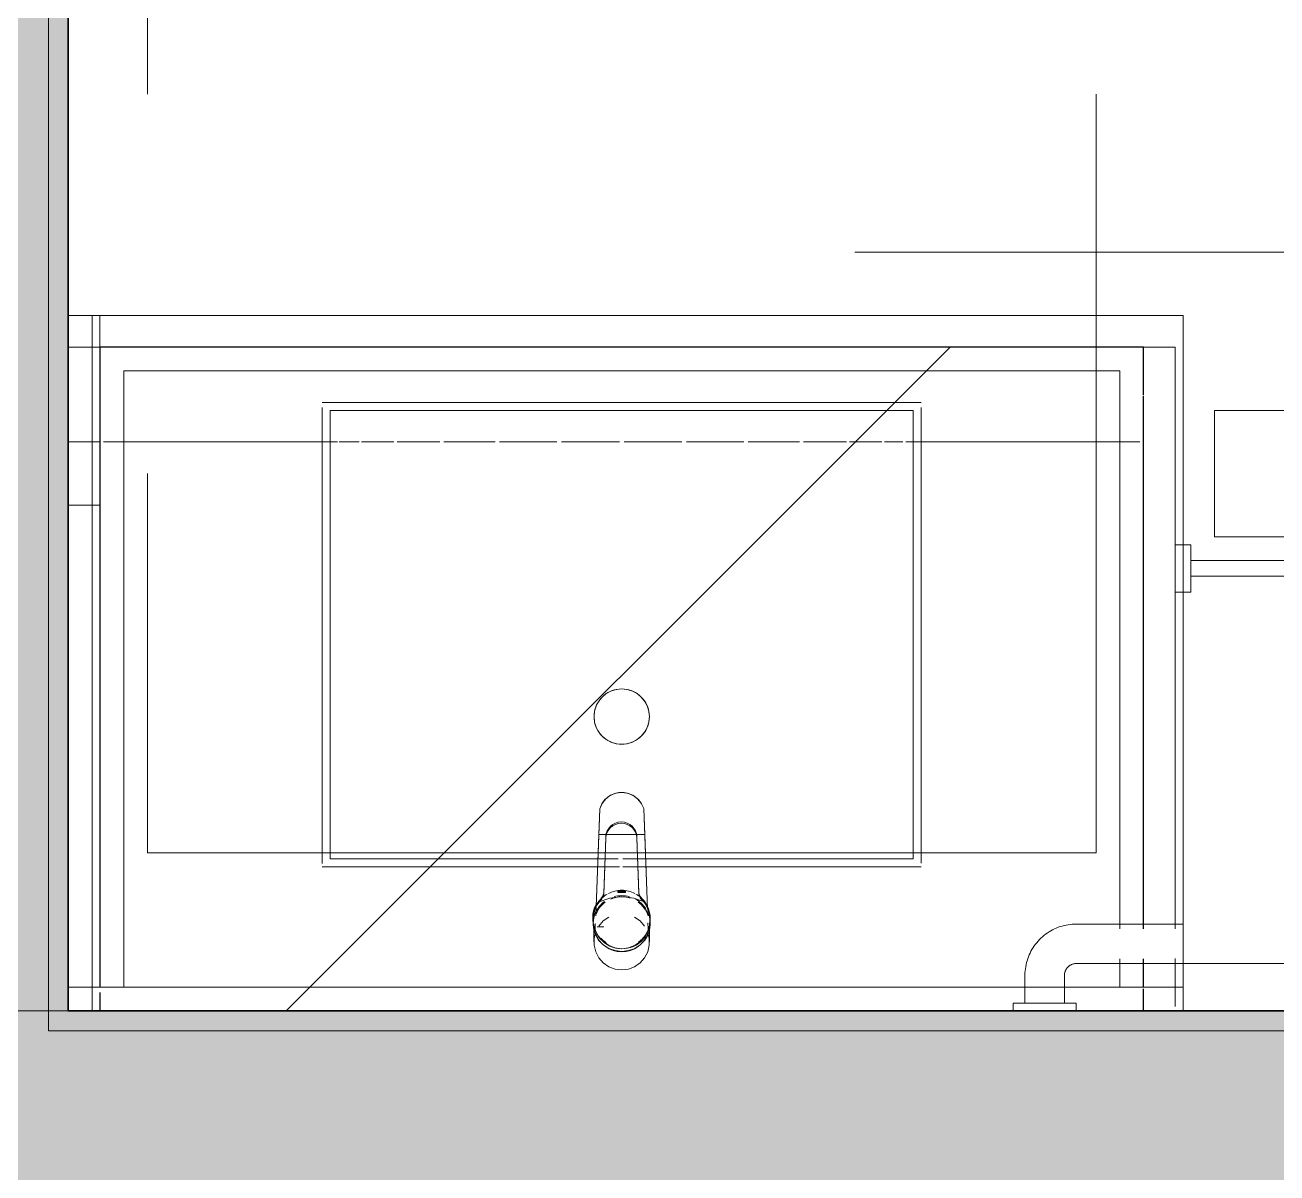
# Model space of a CAD drawing. Header units: inches. Extents: x 6 to 8416, y -388 to 6104.
# Drawn here: x 5293.05 to 5332.64, y 1743.31 to 1779.63 of the extents above; entities that cross this region are included whole.
import ezdxf

# ---------------------------------------------------------------- set-up
doc = ezdxf.new("R2010")
doc.units = ezdxf.units.IN
doc.header["$MEASUREMENT"] = 0
for name, pattern in [('Dash 1_16_', [48, 24, -24]), ('Hidden 1_16_', [36, 24, -12]), ('Hidden 3_16_', [13.5, 9, -4.5])]:
    doc.linetypes.add(name, pattern=pattern)
for name, color, linetype, lineweight in [('A-GENM', 13, 'Continuous', 18), ('A-ROOM', 32, 'Continuous', 13), ('A-WALL', 113, 'Continuous', 25), ('A-WALL-PATT', 111, 'Continuous', 35), ('I-WALL', 2, 'Continuous', 25), ('P-SANR-FIXT', 6, 'Continuous', 18), ('Q-CASE', 31, 'Continuous', 18), ('Q-SPCQ', 91, 'Continuous', 18)]:
    doc.layers.add(name, color=color, linetype=linetype, lineweight=lineweight)
pattern_1 = [(45, (-1182.387, -1748.436), (-16.97056, 16.97056), [])]

# ---------------------------------------------------------------- blocks, each defined once
blk = doc.blocks.new('PL BA Toilet-Unit-Two Piece-ICC ADA-AM - ICC Type B_ Side Approach_ Swing Up Bar-V277-LEVEL 3 - PLAN Copy 1 Copy 1')
at = {"layer": 'A-GENM', "linetype": 'Hidden 1_16_', "lineweight": 9}
for p in [(33, -24), (48, -56)]:
    blk.add_line(p, (48, -24), dxfattribs=at)
blk = doc.blocks.new('GM BA Vanity-Single - Lav Cab _ Apron-ICC ADA-AM - 33_ Sink Cab_End Panel - Forward-V279-LEVEL 3 - PLAN Copy 1 Copy 1')
at = {"layer": 'A-GENM'}
for p, q in [((0.75, 22), (0, 22)), ((0, 22), (0, 16)), ((0, 16), (0, 22)), ((0, 22), (0.75, 22)), ((0.75, 22), (0, 22)), ((0, 22), (0, 16)), ((0, 16), (0, 22)), ((0, 22), (0.75, 22)), ((0.75, 16), (0.75, 22)), ((0.75, 22), (0.75, 16)), ((1, 22), (0.75, 22)), ((0.75, 22), (1, 22)), ((35.25, 22), (1, 22)), ((1, 22), (35.25, 22)), ((35.25, 0.75), (35.25, 22)), ((35.25, 22), (35.25, 2.601)), ((8.281, 4.813), (8.281, 19)), ((8.281, 19), (26.719, 19)), ((26.719, 19), (8.281, 19)), ((8.281, 19), (8.281, 4.813)), ((26.719, 19), (26.719, 4.813)), ((26.719, 4.813), (26.719, 19)), ((0, 16), (0, 0)), ((0, 0.75), (0, 16)), ((0, 16), (0, 0.75)), ((0, 0.75), (0, 16)), ((0.75, 0), (0.75, 16)), ((0.75, 16), (0.75, 0.75)), ((16.746, 4.813), (8.281, 4.813)), ((8.281, 4.813), (16.746, 4.813)), ((16.975, 4.813), (16.746, 4.813)), ((16.746, 4.813), (16.975, 4.813)), ((17.386, 4.813), (16.975, 4.813)), ((16.975, 4.813), (17.386, 4.813)), ((17.999, 4.813), (17.531, 4.813)), ((17.531, 4.813), (17.999, 4.813)), ((18.254, 4.813), (17.999, 4.813)), ((17.999, 4.813), (18.254, 4.813)), ((26.719, 4.813), (18.254, 4.813)), ((18.254, 4.813), (26.719, 4.813)), ((35.25, 1.657), (35.25, 0.75)), ((0, 0), (0, 0.75)), ((35.25, 0.75), (0, 0.75)), ((0, 0.75), (0, 0)), ((0, 0), (0, 0.75)), ((0, 0.75), (0.75, 0.75)), ((0, 0.75), (0, 0)), ((0, 0), (0, 0.75)), ((0.75, 0.75), (0.75, 0)), ((0.75, 0.75), (35.25, 0.75)), ((35.25, 0), (35.25, 0.75)), ((35.25, 0.75), (35.25, 0)), ((35.25, 0), (35.25, 0.75)), ((35.25, 0.75), (35.25, 0)), ((0, 0), (0.75, 0)), ((0.75, 0), (0, 0)), ((0, 0), (35.25, 0)), ((0.75, 0), (0, 0)), ((0, 0), (0.75, 0)), ((0.75, 0), (0, 0)), ((35.25, 0), (0.75, 0)), ((0.75, 0), (35.25, 0)), ((35.25, 0), (0.75, 0))]:
    blk.add_line(p, q, dxfattribs=at)
blk = doc.blocks.new('GM Outlet Zone-AM - GM Outlet Zone-AM-V281-LEVEL 3 - PLAN Copy 1 Copy 1')
at = {"layer": 'A-GENM', "linetype": 'Dash 1_16_', "lineweight": 9}
for p, q in [((-3, 1), (3, 1)), ((3, 1), (-3, 1)), ((-3, 0.75), (-3, 1)), ((-3, 1), (-3, 0)), ((3, 1), (3, 0.75)), ((3, 1), (3, 0)), ((-3, 0), (-3, 0.75)), ((3, 0.75), (3, 0)), ((-3, 0), (3, 0)), ((3, 0), (-3, 0))]:
    blk.add_line(p, q, dxfattribs=at)
blk = doc.blocks.new('z Nested-Toilet Grab Bars - z Nested-Toilet Grab Bars-V286-LEVEL 3 - PLAN Copy 1 Copy 1')
at = {"layer": 'A-GENM', "linetype": 'Dash 1_16_', "lineweight": 9}
for p, q in [((-2.875, 26), (-2.875, 0.25)), ((-2.875, 26), (-2.875, 0.25)), ((-1.625, 0.25), (-1.625, 26)), ((-1.625, 0.25), (-1.625, 26)), ((-42.022, 2.389), (-42.072, 2.347)), ((-41.97, 2.428), (-42.022, 2.389)), ((-41.918, 2.466), (-41.97, 2.428)), ((-41.863, 2.502), (-41.918, 2.466)), ((-41.807, 2.535), (-41.863, 2.502)), ((-41.75, 2.566), (-41.807, 2.535)), ((-41.692, 2.595), (-41.75, 2.566)), ((-41.633, 2.622), (-41.692, 2.595)), ((-41.572, 2.646), (-41.633, 2.622)), ((-41.511, 2.668), (-41.572, 2.646)), ((-41.449, 2.687), (-41.511, 2.668)), ((-41.386, 2.703), (-41.449, 2.687)), ((-41.323, 2.718), (-41.386, 2.703)), ((-41.259, 2.729), (-41.323, 2.718)), ((-41.195, 2.738), (-41.259, 2.729)), ((-41.13, 2.745), (-41.195, 2.738)), ((-41.065, 2.749), (-41.13, 2.745)), ((-41, 2.75), (-41.065, 2.749)), ((-37.625, 2.75), (-41, 2.75)), ((-7, 2.75), (-37.625, 2.75)), ((-42.367, 2.003), (-42.401, 1.948)), ((-42.331, 2.057), (-42.367, 2.003)), ((-42.293, 2.109), (-42.331, 2.057)), ((-42.252, 2.16), (-42.293, 2.109)), ((-42.21, 2.21), (-42.252, 2.16)), ((-42.166, 2.257), (-42.21, 2.21)), ((-42.119, 2.303), (-42.166, 2.257)), ((-42.072, 2.347), (-42.119, 2.303)), ((-42.557, 1.591), (-42.574, 1.528)), ((-42.537, 1.653), (-42.557, 1.591)), ((-42.515, 1.714), (-42.537, 1.653)), ((-42.49, 1.774), (-42.515, 1.714)), ((-42.463, 1.833), (-42.49, 1.774)), ((-42.433, 1.891), (-42.463, 1.833)), ((-42.401, 1.948), (-42.433, 1.891)), ((-42.623, 1.208), (-42.625, 1.143)), ((-42.618, 1.272), (-42.623, 1.208)), ((-42.611, 1.337), (-42.618, 1.272)), ((-42.601, 1.401), (-42.611, 1.337)), ((-42.589, 1.465), (-42.601, 1.401)), ((-42.574, 1.528), (-42.589, 1.465)), ((-41.37, 1.185), (-41.368, 1.2)), ((-41.368, 1.2), (-41.364, 1.214)), ((-41.364, 1.214), (-41.36, 1.229)), ((-41.36, 1.229), (-41.356, 1.243)), ((-41.356, 1.243), (-41.351, 1.257)), ((-41.351, 1.257), (-41.345, 1.271)), ((-41.345, 1.271), (-41.339, 1.285)), ((-41.339, 1.285), (-41.333, 1.298)), ((-41.333, 1.298), (-41.325, 1.311)), ((-41.325, 1.311), (-41.318, 1.324)), ((-41.318, 1.324), (-41.31, 1.337)), ((-41.31, 1.337), (-41.301, 1.349)), ((-41.301, 1.349), (-41.292, 1.361)), ((-41.292, 1.361), (-41.282, 1.372)), ((-41.282, 1.372), (-41.272, 1.383)), ((-41.272, 1.383), (-41.261, 1.394)), ((-41.261, 1.394), (-41.25, 1.404)), ((-41.25, 1.404), (-41.239, 1.414)), ((-41.239, 1.414), (-41.227, 1.423)), ((-41.227, 1.423), (-41.215, 1.432)), ((-41.215, 1.432), (-41.203, 1.441)), ((-41.203, 1.441), (-41.19, 1.448)), ((-41.19, 1.448), (-41.177, 1.456)), ((-41.177, 1.456), (-41.163, 1.463)), ((-41.163, 1.463), (-41.15, 1.469)), ((-41.15, 1.469), (-41.136, 1.475)), ((-41.136, 1.475), (-41.122, 1.48)), ((-41.122, 1.48), (-41.108, 1.484)), ((-41.108, 1.484), (-41.093, 1.488)), ((-41.093, 1.488), (-41.078, 1.492)), ((-41.078, 1.492), (-41.064, 1.495)), ((-41.064, 1.495), (-41.049, 1.497)), ((-41.049, 1.497), (-41.034, 1.498)), ((-41.034, 1.498), (-41.019, 1.5)), ((-41.019, 1.5), (-41.004, 1.5)), ((-41.004, 1.5), (-41, 1.5)), ((-41, 1.5), (-37.625, 1.5)), ((-37.625, 1.5), (-7, 1.5)), ((-42.625, 1.143), (-42.625, 1.125)), ((-42.625, 1.125), (-42.625, 0.75)), ((-41.375, 1.14), (-41.374, 1.155)), ((-41.375, 1.125), (-41.375, 1.14)), ((-41.375, 0.75), (-41.375, 1.125)), ((-41.374, 1.155), (-41.372, 1.17)), ((-41.372, 1.17), (-41.37, 1.185)), ((-6.625, 1.125), (-6.625, 0.25)), ((-5.375, 0.25), (-5.375, 1.125)), ((-42.625, 0.75), (-42.625, 0.25)), ((-41.375, 0.25), (-41.375, 0.75)), ((-43, 0.25), (-43, 0)), ((-42.901, 0.25), (-43, 0.25)), ((-41, 0.25), (-43, 0.25)), ((-42.223, 0.25), (-42.901, 0.25)), ((-42.625, 0.25), (-41.375, 0.25)), ((-42.625, 0.25), (-42.563, 0.25)), ((-42.563, 0.25), (-42.139, 0.25)), ((-41.377, 0.25), (-42.223, 0.25)), ((-42.139, 0.25), (-41.861, 0.25)), ((-41.861, 0.25), (-41.437, 0.25)), ((-41.437, 0.25), (-41.375, 0.25)), ((-41.099, 0.25), (-41.377, 0.25)), ((-41, 0.25), (-41.099, 0.25)), ((-41, 0), (-41, 0.25)), ((-7, 0.25), (-7, 0)), ((-5, 0.25), (-7, 0.25)), ((-5, 0.25), (-7, 0.25)), ((-6.625, 0.25), (-5.375, 0.25)), ((-6.625, 0.25), (-5.375, 0.25)), ((-5, 0), (-5, 0.25)), ((-2.854, 0.25), (-4.25, 0.25)), ((-4.25, 0.25), (-0.25, 0.25)), ((-4.25, 0.25), (-4.25, 0)), ((-4.25, 0.25), (-4.25, 0)), ((-2.875, 0.25), (-2.875, 0)), ((-2.875, 0.25), (-2.875, 0)), ((-0.25, 0.25), (-1.647, 0.25)), ((-1.625, 0), (-1.625, 0.25)), ((-1.625, 0), (-1.625, 0.25)), ((-0.25, 0.25), (-0.25, 0)), ((-0.25, 0), (-0.25, 0.25)), ((-43, 0), (-42.901, 0)), ((-43, 0), (-42.901, 0)), ((-42.901, 0), (-42.623, 0)), ((-42.901, 0), (-41.099, 0)), ((-42.623, 0), (-42.223, 0)), ((-42.223, 0), (-41.777, 0)), ((-41.777, 0), (-41.377, 0)), ((-41.377, 0), (-41.099, 0)), ((-41.099, 0), (-41, 0)), ((-41.099, 0), (-41, 0)), ((-7, 0), (-6.901, 0)), ((-7, 0), (-6.901, 0)), ((-6.901, 0), (-6.623, 0)), ((-6.901, 0), (-6.623, 0)), ((-6.623, 0), (-6.223, 0)), ((-6.623, 0), (-6.223, 0)), ((-6.223, 0), (-5.777, 0)), ((-6.223, 0), (-5.777, 0)), ((-5.777, 0), (-5.377, 0)), ((-5.777, 0), (-5.377, 0)), ((-5.377, 0), (-5.099, 0)), ((-5.377, 0), (-5.099, 0)), ((-5.099, 0), (-5, 0)), ((-5.099, 0), (-5, 0)), ((-0.25, 0), (-4.25, 0)), ((-4.25, 0), (-2.854, 0)), ((-2.875, 0), (-2.854, 0)), ((-2.875, 0), (-2.25, 0)), ((-2.875, 0), (-2.25, 0)), ((-2.875, 0), (-2.854, 0)), ((-2.854, 0), (-2.791, 0)), ((-2.854, 0), (-2.791, 0)), ((-2.791, 0), (-2.692, 0)), ((-2.791, 0), (-2.692, 0)), ((-2.692, 0), (-2.562, 0)), ((-2.692, 0), (-2.412, 0)), ((-2.562, 0), (-2.412, 0)), ((-2.412, 0), (-2.25, 0)), ((-2.412, 0), (-2.25, 0)), ((-2.25, 0), (-2.088, 0)), ((-2.25, 0), (-1.625, 0)), ((-2.25, 0), (-1.625, 0)), ((-2.25, 0), (-2.088, 0)), ((-2.088, 0), (-1.937, 0)), ((-2.088, 0), (-1.937, 0)), ((-1.937, 0), (-1.808, 0)), ((-1.937, 0), (-1.625, 0)), ((-1.808, 0), (-1.709, 0)), ((-1.709, 0), (-1.646, 0)), ((-1.646, 0), (-0.25, 0)), ((-1.646, 0), (-1.625, 0))]:
    blk.add_line(p, q, dxfattribs=at)
at = {"layer": 'A-GENM', "linetype": 'Dash 1_16_', "lineweight": 9, "flags": 128}
for points in [[(-2.875, 29.375), (-2.875, 29.4), (-2.873, 29.425), (-2.871, 29.45), (-2.867, 29.475), (-2.863, 29.499), (-2.857, 29.524), (-2.851, 29.548), (-2.843, 29.572), (-2.835, 29.595), (-2.826, 29.618), (-2.815, 29.641), (-2.804, 29.664), (-2.792, 29.686), (-2.78, 29.707), (-2.766, 29.728), (-2.751, 29.748), (-2.736, 29.768), (-2.72, 29.787), (-2.703, 29.806), (-2.685, 29.823), (-2.667, 29.84), (-2.648, 29.857), (-2.629, 29.872), (-2.608, 29.887), (-2.588, 29.901), (-2.566, 29.914), (-2.545, 29.926), (-2.522, 29.938), (-2.5, 29.948), (-2.476, 29.958), (-2.453, 29.966), (-2.429, 29.974), (-2.405, 29.98), (-2.381, 29.986), (-2.356, 29.991), (-2.332, 29.995), (-2.307, 29.997), (-2.282, 29.999), (-2.257, 30), (-2.25, 30)], [(-2.25, 30), (-2.225, 30), (-2.2, 29.998), (-2.175, 29.996), (-2.15, 29.992), (-2.126, 29.988), (-2.101, 29.982), (-2.077, 29.976), (-2.053, 29.968), (-2.03, 29.96), (-2.007, 29.951), (-1.984, 29.94), (-1.961, 29.929), (-1.939, 29.917), (-1.918, 29.905), (-1.897, 29.891), (-1.877, 29.876), (-1.857, 29.861), (-1.838, 29.845), (-1.819, 29.828), (-1.802, 29.81), (-1.785, 29.792), (-1.768, 29.773), (-1.753, 29.754), (-1.738, 29.733), (-1.724, 29.713), (-1.711, 29.691), (-1.699, 29.67), (-1.687, 29.647), (-1.677, 29.625), (-1.667, 29.601), (-1.659, 29.578), (-1.651, 29.554), (-1.645, 29.53), (-1.639, 29.506), (-1.634, 29.481), (-1.63, 29.457), (-1.628, 29.432), (-1.626, 29.407), (-1.625, 29.382), (-1.625, 29.375)], [(-2.875, 29.375), (-2.875, 29.372), (-2.875, 29.364), (-2.875, 29.351), (-2.875, 29.332), (-2.875, 29.308), (-2.875, 29.278), (-2.875, 29.244), (-2.875, 29.204), (-2.875, 29.159), (-2.875, 29.109), (-2.875, 29.054), (-2.875, 28.994), (-2.875, 28.929), (-2.875, 28.859), (-2.875, 28.786), (-2.875, 28.707), (-2.875, 28.624), (-2.875, 28.537), (-2.875, 28.446), (-2.875, 28.351), (-2.875, 28.253), (-2.875, 28.15), (-2.875, 28.045), (-2.875, 27.936), (-2.875, 27.824), (-2.875, 27.708), (-2.875, 27.591), (-2.875, 27.47), (-2.875, 27.348), (-2.875, 27.223), (-2.875, 27.096), (-2.875, 26.968), (-2.875, 26.838), (-2.875, 26.706), (-2.875, 26.574), (-2.875, 26.44), (-2.875, 26.306), (-2.875, 26.171), (-2.875, 26.036), (-2.875, 26)], [(-2.875, 26), (-2.875, 26.135), (-2.875, 26.27), (-2.875, 26.404), (-2.875, 26.538), (-2.875, 26.671), (-2.875, 26.802), (-2.875, 26.933), (-2.875, 27.062), (-2.875, 27.189), (-2.875, 27.314), (-2.875, 27.438), (-2.875, 27.559), (-2.875, 27.677), (-2.875, 27.793), (-2.875, 27.906), (-2.875, 28.016), (-2.875, 28.122), (-2.875, 28.225), (-2.875, 28.325), (-2.875, 28.421), (-2.875, 28.513), (-2.875, 28.601), (-2.875, 28.685), (-2.875, 28.765), (-2.875, 28.84), (-2.875, 28.911), (-2.875, 28.977), (-2.875, 29.038), (-2.875, 29.094), (-2.875, 29.146), (-2.875, 29.192), (-2.875, 29.233), (-2.875, 29.269), (-2.875, 29.3), (-2.875, 29.326), (-2.875, 29.346), (-2.875, 29.361), (-2.875, 29.371), (-2.875, 29.375)], [(-1.625, 29.375), (-1.625, 29.372), (-1.625, 29.364), (-1.625, 29.351), (-1.625, 29.332), (-1.625, 29.308), (-1.625, 29.278), (-1.625, 29.244), (-1.625, 29.204), (-1.625, 29.159), (-1.625, 29.109), (-1.625, 29.054), (-1.625, 28.994), (-1.625, 28.929), (-1.625, 28.859), (-1.625, 28.786), (-1.625, 28.707), (-1.625, 28.624), (-1.625, 28.537), (-1.625, 28.446), (-1.625, 28.351), (-1.625, 28.253), (-1.625, 28.15), (-1.625, 28.045), (-1.625, 27.936), (-1.625, 27.824), (-1.625, 27.708), (-1.625, 27.591), (-1.625, 27.47), (-1.625, 27.348), (-1.625, 27.223), (-1.625, 27.096), (-1.625, 26.968), (-1.625, 26.838), (-1.625, 26.706), (-1.625, 26.574), (-1.625, 26.44), (-1.625, 26.306), (-1.625, 26.171), (-1.625, 26.036), (-1.625, 26)], [(-1.625, 26), (-1.625, 26.135), (-1.625, 26.27), (-1.625, 26.404), (-1.625, 26.538), (-1.625, 26.671), (-1.625, 26.802), (-1.625, 26.933), (-1.625, 27.062), (-1.625, 27.189), (-1.625, 27.314), (-1.625, 27.438), (-1.625, 27.559), (-1.625, 27.677), (-1.625, 27.793), (-1.625, 27.906), (-1.625, 28.016), (-1.625, 28.122), (-1.625, 28.225), (-1.625, 28.325), (-1.625, 28.421), (-1.625, 28.513), (-1.625, 28.601), (-1.625, 28.685), (-1.625, 28.765), (-1.625, 28.84), (-1.625, 28.911), (-1.625, 28.977), (-1.625, 29.038), (-1.625, 29.094), (-1.625, 29.146), (-1.625, 29.192), (-1.625, 29.233), (-1.625, 29.269), (-1.625, 29.3), (-1.625, 29.326), (-1.625, 29.346), (-1.625, 29.361), (-1.625, 29.371), (-1.625, 29.375)], [(-5.375, 1.125), (-5.376, 1.19), (-5.38, 1.255), (-5.387, 1.32), (-5.396, 1.384), (-5.407, 1.448), (-5.422, 1.511), (-5.438, 1.574), (-5.457, 1.636), (-5.479, 1.697), (-5.503, 1.758), (-5.53, 1.817), (-5.559, 1.875), (-5.59, 1.932), (-5.623, 1.988), (-5.659, 2.043), (-5.697, 2.095), (-5.736, 2.147), (-5.778, 2.197), (-5.822, 2.244), (-5.868, 2.291), (-5.915, 2.335), (-5.965, 2.377), (-6.016, 2.418), (-6.068, 2.456), (-6.122, 2.492), (-6.177, 2.526), (-6.234, 2.558), (-6.292, 2.588), (-6.351, 2.615), (-6.411, 2.64), (-6.472, 2.662), (-6.534, 2.682), (-6.597, 2.699), (-6.66, 2.714), (-6.724, 2.726), (-6.788, 2.736), (-6.853, 2.743), (-6.917, 2.748), (-6.982, 2.75), (-7, 2.75)], [(-7, 1.5), (-6.985, 1.5), (-6.97, 1.499), (-6.955, 1.497), (-6.94, 1.495), (-6.925, 1.493), (-6.911, 1.489), (-6.896, 1.485), (-6.882, 1.481), (-6.868, 1.476), (-6.854, 1.47), (-6.84, 1.464), (-6.827, 1.458), (-6.814, 1.45), (-6.801, 1.443), (-6.788, 1.435), (-6.776, 1.426), (-6.764, 1.417), (-6.753, 1.407), (-6.742, 1.397), (-6.731, 1.386), (-6.721, 1.375), (-6.711, 1.364), (-6.702, 1.352), (-6.693, 1.34), (-6.684, 1.328), (-6.677, 1.315), (-6.669, 1.302), (-6.662, 1.288), (-6.656, 1.275), (-6.65, 1.261), (-6.645, 1.247), (-6.641, 1.233), (-6.637, 1.218), (-6.633, 1.203), (-6.63, 1.189), (-6.628, 1.174), (-6.627, 1.159), (-6.625, 1.144), (-6.625, 1.129), (-6.625, 1.125)]]:
    blk.add_lwpolyline(points, dxfattribs=at)
blk = doc.blocks.new('z Nested-Lav Basin-Rectangular - Rectangular-V311-LEVEL 3 - PLAN Copy 1 Copy 1')
at = {"layer": 'P-SANR-FIXT', "lineweight": 9}
for p, q in [((-9.469, 7.301), (9.469, 7.301)), ((-9.231, 7.301), (-9.469, 7.301)), ((-9.469, 7.141), (-9.469, -7.282)), ((-8.531, 7.301), (-9.231, 7.301)), ((-7.403, 7.301), (-8.531, 7.301)), ((-5.904, 7.301), (-7.403, 7.301)), ((-4.108, 7.301), (-5.904, 7.301)), ((-2.107, 7.301), (-4.108, 7.301)), ((0, 7.301), (-2.107, 7.301)), ((2.107, 7.301), (0, 7.301)), ((4.108, 7.301), (2.107, 7.301)), ((5.904, 7.301), (4.108, 7.301)), ((7.403, 7.301), (5.904, 7.301)), ((8.531, 7.301), (7.403, 7.301)), ((9.231, 7.301), (8.531, 7.301)), ((9.469, 7.301), (9.231, 7.301)), ((9.469, -7.278), (9.469, 7.139)), ((-9.219, -7.137), (-9.219, 7.051)), ((-9.219, 7.051), (9.219, 7.051)), ((-9.219, 7.051), (-8.988, 7.051)), ((-8.988, 7.051), (-8.306, 7.051)), ((-8.306, 7.051), (-7.208, 7.051)), ((-7.208, 7.051), (-5.748, 7.051)), ((-5.748, 7.051), (-4, 7.051)), ((-4, 7.051), (-2.051, 7.051)), ((-2.051, 7.051), (0, 7.051)), ((0, 7.051), (2.051, 7.051)), ((2.051, 7.051), (4, 7.051)), ((4, 7.051), (5.748, 7.051)), ((5.748, 7.051), (7.208, 7.051)), ((7.208, 7.051), (8.306, 7.051)), ((8.306, 7.051), (8.988, 7.051)), ((8.988, 7.051), (9.219, 7.051)), ((9.219, 7.051), (9.219, -7.137)), ((-9.469, -7.387), (-9.231, -7.387)), ((-0.764, -7.387), (-9.469, -7.387)), ((-9.231, -7.387), (-8.531, -7.387)), ((-0.754, -7.137), (-9.219, -7.137)), ((-8.988, -7.137), (-9.219, -7.137)), ((-8.306, -7.137), (-8.988, -7.137)), ((-8.531, -7.387), (-7.403, -7.387)), ((-7.208, -7.137), (-8.306, -7.137)), ((-7.403, -7.387), (-5.904, -7.387)), ((-5.748, -7.137), (-7.208, -7.137)), ((-5.904, -7.387), (-4.108, -7.387)), ((-4, -7.137), (-5.748, -7.137)), ((-4.108, -7.387), (-2.107, -7.387)), ((-2.051, -7.137), (-4, -7.137)), ((-2.107, -7.387), (-0.768, -7.387)), ((-0.759, -7.137), (-2.051, -7.137)), ((-0.768, -7.387), (-0.537, -7.387)), ((-0.534, -7.387), (-0.764, -7.387)), ((-0.528, -7.137), (-0.759, -7.137)), ((-0.525, -7.137), (-0.754, -7.137)), ((-0.537, -7.387), (-0.073, -7.387)), ((-0.073, -7.387), (-0.534, -7.387)), ((-0.114, -7.137), (-0.528, -7.137)), ((-0.114, -7.137), (-0.525, -7.137)), ((0.499, -7.137), (0.031, -7.137)), ((0.501, -7.137), (0.031, -7.137)), ((0.032, -7.387), (0.51, -7.387)), ((0.508, -7.387), (0.032, -7.387)), ((0.754, -7.137), (0.499, -7.137)), ((0.759, -7.137), (0.501, -7.137)), ((0.764, -7.387), (0.508, -7.387)), ((0.51, -7.387), (0.768, -7.387)), ((9.219, -7.137), (0.754, -7.137)), ((2.051, -7.137), (0.759, -7.137)), ((9.469, -7.387), (0.764, -7.387)), ((0.768, -7.387), (2.107, -7.387)), ((4, -7.137), (2.051, -7.137)), ((2.107, -7.387), (4.108, -7.387)), ((5.748, -7.137), (4, -7.137)), ((4.108, -7.387), (5.904, -7.387)), ((7.208, -7.137), (5.748, -7.137)), ((5.904, -7.387), (7.403, -7.387)), ((8.306, -7.137), (7.208, -7.137)), ((7.403, -7.387), (8.531, -7.387)), ((8.988, -7.137), (8.306, -7.137)), ((8.531, -7.387), (9.231, -7.387)), ((9.219, -7.137), (8.988, -7.137)), ((9.231, -7.387), (9.469, -7.387))]:
    blk.add_line(p, q, dxfattribs=at)
at = {"layer": 'P-SANR-FIXT'}
blk.add_circle((0, -2.637), 0.875, dxfattribs=at)
at = {"layer": 'P-SANR-FIXT', "lineweight": 9}
for points in [[(-0.875, -2.637), (-0.875, -2.535), (-0.839, -2.331), (-0.684, -2.062), (-0.447, -1.863), (-0.155, -1.757), (0.155, -1.757), (0.447, -1.863), (0.684, -2.063), (0.839, -2.331), (0.875, -2.535), (0.875, -2.637)], [(-0.438, -1.879), (-0.526, -1.93), (-0.605, -1.996), (-0.67, -2.074)], [(-0.152, -1.775), (-0.252, -1.793), (-0.349, -1.828), (-0.438, -1.879)], [(0.152, -1.775), (0.052, -1.757), (-0.052, -1.757), (-0.152, -1.775)], [(0.438, -1.879), (0.349, -1.828), (0.252, -1.793), (0.152, -1.775)], [(0.67, -2.074), (0.605, -1.996), (0.526, -1.93), (0.438, -1.879)], [(-0.822, -2.337), (-0.857, -2.433), (-0.875, -2.535), (-0.875, -2.637)], [(-0.67, -2.074), (-0.736, -2.152), (-0.787, -2.242), (-0.822, -2.337)], [(0.822, -2.337), (0.787, -2.242), (0.736, -2.152), (0.67, -2.074)], [(0.875, -2.637), (0.875, -2.535), (0.857, -2.433), (0.822, -2.337)], [(-0.875, -2.637), (-0.875, -2.738), (-0.857, -2.84), (-0.822, -2.936)], [(0.875, -2.637), (0.875, -2.738), (0.839, -2.942), (0.684, -3.21), (0.447, -3.41), (0.155, -3.516), (-0.155, -3.516), (-0.447, -3.41), (-0.684, -3.211), (-0.839, -2.942), (-0.875, -2.738), (-0.875, -2.637)], [(0.822, -2.936), (0.857, -2.84), (0.875, -2.738), (0.875, -2.637)], [(-0.822, -2.936), (-0.787, -3.032), (-0.736, -3.121), (-0.67, -3.199)], [(0.67, -3.199), (0.736, -3.121), (0.787, -3.031), (0.822, -2.936)], [(-0.67, -3.199), (-0.605, -3.277), (-0.526, -3.343), (-0.438, -3.394)], [(-0.438, -3.394), (-0.349, -3.445), (-0.252, -3.481), (-0.152, -3.498)], [(-0.152, -3.498), (-0.052, -3.516), (0.052, -3.516), (0.152, -3.498)], [(0.152, -3.498), (0.252, -3.481), (0.349, -3.445), (0.438, -3.394)], [(0.438, -3.394), (0.526, -3.343), (0.605, -3.277), (0.67, -3.199)]]:
    blk.add_open_spline(points, degree=3, dxfattribs=at)
blk = doc.blocks.new('z Nested-Faucet-BA-Sngl Handle - Faucet-V317-LEVEL 3 - PLAN Copy 1 Copy 1')
at = {"layer": 'P-SANR-FIXT'}
for p, q in [((0.527, 2.879), (0.628, 2.745)), ((-0.697, 2.584), (-0.82, -0.808)), ((-0.727, 1.767), (-0.697, 2.584)), ((0.628, 2.745), (0.697, 2.591)), ((0.812, -0.587), (0.697, 2.591)), ((0.697, 2.591), (0.727, 1.767)), ((-0.82, -0.808), (-0.727, 1.767)), ((0.727, 1.767), (-0.727, 1.767)), ((-0.5, 1.664), (-0.567, -0.126)), ((-0.567, -0.085), (-0.502, 1.664)), ((0.538, -0.119), (0.476, 1.663)), ((0.477, 1.663), (0.538, -0.078)), ((0.727, 1.767), (0.812, -0.587)), ((-0.567, -0.126), (-0.567, -0.085)), ((-0.118, -0.019), (-0.118, -0.06)), ((-0.114, -0.019), (-0.118, -0.019)), ((-0.031, -0.019), (-0.118, -0.019)), ((-0.084, -0.019), (-0.114, -0.019)), ((-0.059, -0.019), (-0.084, -0.019)), ((-0.031, -0.019), (-0.059, -0.019)), ((0.118, -0.019), (-0.031, -0.019)), ((0.059, -0.019), (-0.031, -0.019)), ((0.102, -0.019), (0.059, -0.019)), ((0.114, -0.019), (0.102, -0.019)), ((0.118, -0.019), (0.114, -0.019)), ((0.118, -0.06), (0.118, -0.019)), ((0.538, -0.119), (0.538, -0.078)), ((0.608, -0.267), (0.608, -0.226)), ((-0.913, -0.806), (-0.913, -0.847)), ((-0.904, -0.911), (-0.904, -1.059)), ((-0.901, -0.993), (-0.904, -1.059)), ((-0.904, -1.059), (-0.892, -1.197)), ((-0.878, -1.072), (-0.878, -1.628)), ((-0.837, -1.058), (-0.837, -1.146)), ((-0.829, -1.058), (-0.837, -1.058)), ((-0.837, -1.058), (-0.829, -1.058)), ((-0.837, -1.146), (-0.837, -1.3)), ((-0.57, -1.146), (-0.772, -1.146)), ((-0.582, -0.966), (-0.723, -1.126)), ((-0.408, -0.845), (-0.582, -0.966)), ((0.582, -0.966), (0.408, -0.845)), ((0.723, -1.126), (0.582, -0.966)), ((0.835, -1.214), (0.828, -1.029)), ((0.832, -1.146), (0.836, -1.232)), ((0.878, -1.628), (0.878, -1.072)), ((0.89, -0.966), (0.89, -0.926)), ((0.892, -1.197), (0.904, -1.059)), ((0.904, -1.059), (0.901, -0.993)), ((0.904, -1.059), (0.904, -0.911)), ((-0.73, -1.571), (-0.586, -1.721)), ((0.85, -1.232), (0.836, -1.232)), ((0.836, -1.232), (0.85, -1.232)), ((0.85, -1.3), (0.85, -1.232)), ((0.85, -1.232), (0.85, -1.3))]:
    blk.add_line(p, q, dxfattribs=at)
at = {"layer": 'P-SANR-FIXT', "flags": 128}
for points in [[(0.697, 2.591), (0.62, 2.76), (0.503, 2.903), (0.353, 3.013), (0.181, 3.081), (-0.003, 3.103), (-0.187, 3.079), (-0.358, 3.009), (-0.506, 2.898), (-0.622, 2.753), (-0.697, 2.584)], [(-0.697, 2.584), (-0.63, 2.738), (-0.53, 2.874)], [(-0.53, 2.874), (-0.401, 2.982), (-0.251, 3.059), (-0.087, 3.098), (0.081, 3.099), (0.246, 3.061), (0.397, 2.987), (0.527, 2.879)], [(0, -1.844), (-0.217, -1.816), (-0.421, -1.736), (-0.601, -1.607), (-0.745, -1.438), (-0.846, -1.238), (-0.898, -1.019), (-0.897, -0.793), (-0.843, -0.574), (-0.74, -0.375)], [(-0.74, -0.375), (-0.375, -0.243), (0, -0.193)], [(0, -0.193), (0.38, -0.244), (0.74, -0.375)], [(0.74, -0.375), (0.843, -0.574), (0.897, -0.793), (0.898, -1.019), (0.846, -1.238), (0.745, -1.438), (0.601, -1.607), (0.421, -1.736), (0.217, -1.816), (0, -1.844)], [(-0.892, -1.197), (-0.834, -1.393), (-0.73, -1.571)], [(-0.83, -1.338), (-0.872, -1.522), (-0.872, -1.735), (-0.821, -1.942), (-0.723, -2.131), (-0.582, -2.291), (-0.408, -2.412), (-0.21, -2.488), (0, -2.513)], [(0, -1.929), (0.211, -1.905), (0.41, -1.834), (0.586, -1.721), (0.73, -1.571), (0.834, -1.393), (0.892, -1.197)], [(0, -2.513), (0.21, -2.488), (0.408, -2.412), (0.582, -2.291), (0.723, -2.131), (0.821, -1.942), (0.872, -1.735), (0.872, -1.522), (0.83, -1.338)], [(-0.586, -1.721), (-0.41, -1.834), (-0.211, -1.905), (0, -1.929)]]:
    blk.add_lwpolyline(points, dxfattribs=at)
at = {"layer": 'P-SANR-FIXT'}
for centre, major_axis, ratio, start_param, end_param in [((-0.012, 1.687), (0.488, 0), 0.981627, 0.034194, 3.105026), ((-0.012, 1.647), (0.488, 0), 0.981627, 0.034194, 3.105026), ((0, -0.89), (0.904, 0), 0.992546, 1.570796, 2.050618), ((0, -0.89), (0.904, 0), 0.992546, 1.090975, 1.570796), ((0.566, -1.388), (1.648, 0), 0.981627, 2.4228, 2.568497), ((0.566, -1.348), (1.648, 0), 0.981627, 2.495649, 2.568497), ((0, -1.072), (0.878, 0), 0.992546, 2.207473, 2.732128), ((0, -1.072), (0.878, 0), 0.992546, 2.207473, 2.732128), ((0.566, -1.348), (1.648, 0), 0.981627, 2.4228, 2.495649), ((0, -1.061), (0.904, 0), 0.992546, 2.222877, 2.532851), ((0, -0.89), (0.904, 0), 0.992546, 2.103114, 2.530439), ((-1.05, 0.04), (0.5, 0), 0.981627, 5.564393, 6.024593), ((-1.05, 0), (0.5, 0), 0.981627, 5.564393, 5.880213), ((-1.05, 0), (0.5, 0), 0.981627, 5.880213, 6.024593), ((0, -1.072), (0.878, 0), 0.992546, 1.580388, 1.97866), ((0, -1.072), (0.878, 0), 0.992546, 1.580388, 1.97866), ((0, -1.061), (-0.904, 0), 0.992546, 4.712389, 4.982668), ((0, -1.061), (0.904, 0), 0.992546, 1.297215, 1.570796), ((0, -1.072), (0.878, 0), 0.992546, 1.261267, 1.561205), ((0, -1.072), (0.878, 0), 0.992546, 1.261267, 1.561205), ((0, -1.061), (0.904, 0), 0.992546, 0.574301, 1.072549), ((0, -0.89), (0.904, 0), 0.992546, 0.611154, 1.048209), ((0, -1.072), (0.878, 0), 0.992546, 0.314159, 0.942478), ((0, -1.072), (0.878, 0), 0.992546, 0.314159, 0.942478), ((1.193, 0.131), (0.689, 0), 0.981627, 3.457004, 3.698846), ((1.193, 0.091), (0.689, 0), 0.981627, 3.457004, 3.574523), ((1.193, 0.091), (0.689, 0), 0.981627, 3.574523, 3.698846), ((0.057, -0.818), (0.817, 0), 0.981627, 0.649221, 0.830651), ((0.057, -0.859), (0.817, 0), 0.981627, 0.28636, 0.830651), ((0.057, -0.818), (0.817, 0), 0.981627, 0.28636, 0.649221), ((0.254, -0.806), (1.168, 0), 0.981627, 3.104199, 3.319048), ((-0.322, -0.785), (0.591, 0), 0.981627, 2.568497, 3.104199), ((-0.322, -0.826), (0.591, 0), 0.981627, 2.568497, 3.104199), ((0, -1.061), (0.904, 0), 0.992546, 2.567292, 3.065539), ((0, -1.061), (0.904, 0), 0.992546, 0.29608, 0.522446), ((-0.314, -0.926), (1.204, 0), 0.981627, 0.122173, 0.28636), ((-0.314, -0.966), (1.204, 0), 0.981627, 6.241172, 6.569545), ((-0.314, -0.926), (1.204, 0), 0.981627, 0, 0.122173), ((0.254, -0.847), (1.168, 0), 0.981627, 3.104199, 3.617494), ((0.011, -0.98), (0.879, 0), 0.981627, 5.349276, 6.241172), ((0, -1.072), (0.878, 0), 0.992546, 6.116775, 6.335526), ((-0.314, -0.926), (-1.204, 0), 0.981627, 3.099579, 3.141593), ((0, -1.072), (0.878, 0), 0.992546, 3.455752, 4.712389), ((0, -1.072), (0.878, 0), 0.992546, 3.455752, 4.712389), ((0.006, -0.973), (0.888, 0), 0.981627, 3.617494, 5.349276), ((0.006, -0.932), (0.888, 0), 0.981627, 3.864891, 4.112289), ((0, -1.072), (0.878, 0), 0.992546, 4.712389, 5.969026), ((0, -1.072), (-0.878, 0), 0.992546, 1.570796, 2.827433), ((0.011, -0.939), (0.879, 0), 0.981627, 5.349276, 5.57225), ((0.011, -0.939), (0.879, 0), 0.981627, 5.57225, 5.795224)]:
    blk.add_ellipse(centre, major_axis=major_axis, ratio=ratio, start_param=start_param, end_param=end_param, dxfattribs=at)
for points in [[(-0.093, -0.048), (-0.101, -0.05), (-0.114, -0.055), (-0.118, -0.058), (-0.118, -0.06)], [(-0.052, -0.041), (-0.06, -0.042), (-0.075, -0.044), (-0.087, -0.047), (-0.093, -0.048)], [(0, -0.038), (-0.018, -0.038), (-0.036, -0.039), (-0.052, -0.041)], [(-0.051, -0.067), (-0.047, -0.067), (-0.039, -0.067), (-0.031, -0.067), (-0.026, -0.067)], [(-0.026, -0.067), (-0.018, -0.067), (-0.009, -0.067), (0, -0.067)], [(0.074, -0.067), (0.081, -0.067), (0.087, -0.066), (0.092, -0.066)], [(0.092, -0.066), (0.098, -0.066), (0.103, -0.065), (0.106, -0.065)], [(0.106, -0.065), (0.108, -0.065), (0.112, -0.064), (0.114, -0.063), (0.115, -0.063)], [(0.118, -0.06), (0.118, -0.059), (0.117, -0.058), (0.115, -0.056)], [(0.115, -0.063), (0.117, -0.062), (0.118, -0.061), (0.118, -0.06)]]:
    blk.add_open_spline(points, degree=3, dxfattribs=at)
for points, knots in [([(-0.118, -0.06), (-0.118, -0.062), (-0.112, -0.065), (-0.093, -0.066), (-0.074, -0.067), (-0.059, -0.067), (-0.051, -0.067)], [0, 0, 0, 0, 0.2857143, 0.4285714, 0.5714286, 0.7142857, 0.7142857, 0.7142857, 0.7142857]), ([(0.052, -0.041), (0.048, -0.04), (0.031, -0.039), (0.014, -0.038), (0, -0.038)], [0.7142857, 0.7142857, 0.7142857, 0.7142857, 0.7857143, 1, 1, 1, 1]), ([(0, -0.067), (0.018, -0.067), (0.044, -0.067), (0.067, -0.067), (0.074, -0.067)], [0, 0, 0, 0, 0.2857143, 0.4285714, 0.4285714, 0.4285714, 0.4285714]), ([(0.115, -0.056), (0.113, -0.055), (0.104, -0.051), (0.082, -0.045), (0.059, -0.042), (0.052, -0.041)], [0.1428571, 0.1428571, 0.1428571, 0.1428571, 0.2857143, 0.5714286, 0.7142857, 0.7142857, 0.7142857, 0.7142857])]:
    blk.add_open_spline(points, degree=3, knots=knots, dxfattribs=at)
blk = doc.blocks.new('z Nested-Clearance-Plumbing-AM - Clearance-V313-LEVEL 3 - PLAN Copy 1 Copy 1')
at = {"layer": 'A-GENM', "linetype": 'Hidden 1_16_', "lineweight": 9}
for p, q in [((-15, 48), (-15, 0)), ((15, 0), (15, 48)), ((-15, 0), (-0.748, 0)), ((-0.748, 0), (-0.518, 0)), ((-0.518, 0), (0.492, 0)), ((0.492, 0), (0.748, 0)), ((0.748, 0), (15, 0))]:
    blk.add_line(p, q, dxfattribs=at)
blk = doc.blocks.new('CW BA Var LW - Double Doors _ Apron - AM - W x H x 21_ D - 5 1_2_ Apron-V1344-LEVEL 3 - PLAN Copy 1 Copy 1')
at = {"layer": 'Q-CASE', "lineweight": 9}
h = blk.add_hatch(dxfattribs=at)
h.set_pattern_fill('FP_117', color=256, style=0, pattern_type=2)
h.set_pattern_definition(pattern_1)
h.paths.add_polyline_path([(17.988, 0), (18.738, 0), (18.738, 21), (-14.262, 21), (-14.262, 0), (17.96, 0)])
h.paths.add_polyline_path([(17.988, 0.75), (-13.512, 0.75), (-13.512, 20.25), (17.988, 20.25), (17.988, 1.128)])
h = blk.add_hatch(dxfattribs=at)
h.set_pattern_fill('FP_117', color=256, style=0, pattern_type=2)
h.set_pattern_definition(pattern_1)
h.paths.add_polyline_path([(17.988, 0.75), (17.988, 20.25), (-13.512, 20.25), (-13.512, 0.75), (16.613, 0.75)])
for p, q in [((-14.262, 16), (-14.262, 21)), ((-14.262, 21), (-14.262, 16)), ((-14.262, 21), (18.738, 21)), ((-14.262, 21), (18.738, 21)), ((-14.262, 21), (18.738, 21)), ((18.738, 19.482), (18.738, 21)), ((18.738, 21), (18.738, 19.482)), ((-13.512, 0.75), (-13.512, 20.25)), ((-13.512, 20.25), (17.988, 20.25)), ((17.988, 20.25), (-13.512, 20.25)), ((-13.512, 20.25), (-13.512, 0.75)), ((17.988, 20.25), (17.988, 2.601)), ((17.988, 2.688), (17.988, 20.25)), ((18.738, 2.688), (18.738, 19.444)), ((18.738, 19.444), (18.738, 2.601)), ((-14.262, 16), (-14.262, 18)), ((-14.262, 18), (-14.262, 16)), ((-14.151, 18), (-7.209, 18)), ((-14.151, 18), (-7.209, 18)), ((-7.209, 18), (-6.981, 18)), ((-7.209, 18), (-6.981, 18)), ((-6.965, 18), (-6.75, 18)), ((-6.965, 18), (-6.75, 18)), ((-6.702, 18), (-6.068, 18)), ((-6.702, 18), (-6.068, 18)), ((-5.991, 18), (-4.97, 18)), ((-5.991, 18), (-4.97, 18)), ((-4.867, 18), (-3.51, 18)), ((-4.867, 18), (-3.51, 18)), ((-3.387, 18), (-1.762, 18)), ((-3.387, 18), (-1.762, 18)), ((-1.625, 18), (0.186, 18)), ((-1.625, 18), (0.186, 18)), ((0.338, 18), (2.164, 18)), ((0.338, 18), (2.164, 18)), ((2.311, 18), (4.138, 18)), ((2.311, 18), (4.138, 18)), ((4.289, 18), (6.1, 18)), ((4.289, 18), (6.1, 18)), ((6.238, 18), (7.862, 18)), ((6.238, 18), (7.862, 18)), ((7.986, 18), (9.342, 18)), ((7.986, 18), (9.342, 18)), ((9.445, 18), (10.466, 18)), ((9.445, 18), (10.466, 18)), ((10.544, 18), (11.13, 18)), ((10.544, 18), (11.13, 18)), ((11.225, 18), (11.44, 18)), ((11.225, 18), (11.44, 18)), ((11.456, 18), (11.685, 18)), ((11.456, 18), (11.685, 18)), ((11.685, 18), (17.988, 18)), ((11.685, 18), (17.988, 18)), ((18.002, 18), (18.627, 18)), ((18.002, 18), (18.627, 18)), ((18.738, 2.688), (18.738, 18)), ((18.738, 18), (18.738, 2.688)), ((-14.262, 0.75), (-14.262, 16)), ((-14.262, 16), (-14.262, 0.75)), ((-14.262, 0.75), (-14.262, 16)), ((-14.262, 16), (-14.262, 0.75)), ((17.988, 1.652), (17.988, 0.75)), ((18.738, 1.654), (18.738, 0.75)), ((17.988, 0.75), (17.988, 1.565)), ((18.738, 0.75), (18.738, 1.567)), ((18.738, 0.75), (18.738, 1.567)), ((18.738, 1.567), (18.738, 0.75)), ((-14.262, 0), (-14.262, 0.581)), ((-14.262, 0.581), (-14.262, 0)), ((-14.262, 0), (-14.262, 0.581)), ((-14.262, 0.581), (-14.262, 0)), ((17.988, 0.75), (-13.512, 0.75)), ((-13.512, 0.75), (17.988, 0.75)), ((18.738, 0), (18.738, 0.705)), ((18.738, 0.705), (18.738, 0)), ((18.738, 0), (18.738, 0.705)), ((18.738, 0.705), (18.738, 0)), ((18.738, 0), (-14.262, 0)), ((-14.262, 0), (18.738, 0)), ((18.738, 0), (-14.262, 0)), ((-14.262, 0), (18.738, 0))]:
    blk.add_line(p, q, dxfattribs=at)
at = {"layer": 'Q-CASE', "lineweight": 25}
for p, q in [((18.738, 21), (-14.262, 21)), ((-14.262, 21), (-14.262, 16)), ((18.738, 19.482), (18.738, 21)), ((18.738, 2.601), (18.738, 19.444)), ((-14.262, 16), (-14.262, 0.75)), ((18.738, 0.75), (18.738, 1.654)), ((-14.262, 0.581), (-14.262, 0)), ((18.738, 0), (18.738, 0.705)), ((-14.262, 0), (18.738, 0))]:
    blk.add_line(p, q, dxfattribs=at)
at = {"layer": 'Q-CASE', "linetype": 'Hidden 3_16_', "lineweight": 9}
for p, q in [((-14.262, 16), (-14.262, 21)), ((-14.262, 21), (-14.262, 18)), ((-14.262, 21), (18.738, 21)), ((-14.262, 21), (18.738, 21)), ((18.738, 19.482), (18.738, 21)), ((18.738, 21), (18.738, 19.482)), ((-13.512, 0.75), (-13.512, 20.25)), ((-13.512, 20.25), (17.988, 20.25)), ((17.988, 20.25), (-13.512, 20.25)), ((-13.512, 20.25), (-13.512, 0.75)), ((17.988, 20.25), (17.988, 2.688)), ((17.988, 2.688), (17.988, 20.25)), ((18.738, 18), (18.738, 19.444)), ((18.738, 19.444), (18.738, 2.688)), ((-14.262, 18), (-14.262, 16)), ((-14.151, 18), (-7.209, 18)), ((-14.151, 18), (-7.209, 18)), ((-7.209, 18), (-6.981, 18)), ((-7.209, 18), (-6.981, 18)), ((-6.965, 18), (-6.75, 18)), ((-6.965, 18), (-6.75, 18)), ((-6.702, 18), (-6.068, 18)), ((-6.702, 18), (-6.068, 18)), ((-5.991, 18), (-4.97, 18)), ((-5.991, 18), (-4.97, 18)), ((-4.867, 18), (-3.51, 18)), ((-4.867, 18), (-3.51, 18)), ((-3.387, 18), (-1.762, 18)), ((-3.387, 18), (-1.762, 18)), ((-1.625, 18), (0.186, 18)), ((-1.625, 18), (0.186, 18)), ((0.338, 18), (2.164, 18)), ((0.338, 18), (2.164, 18)), ((2.311, 18), (4.138, 18)), ((2.311, 18), (4.138, 18)), ((4.289, 18), (6.1, 18)), ((4.289, 18), (6.1, 18)), ((6.238, 18), (7.862, 18)), ((6.238, 18), (7.862, 18)), ((7.986, 18), (9.342, 18)), ((7.986, 18), (9.342, 18)), ((9.445, 18), (10.466, 18)), ((9.445, 18), (10.466, 18)), ((10.544, 18), (11.13, 18)), ((10.544, 18), (11.13, 18)), ((11.225, 18), (11.44, 18)), ((11.225, 18), (11.44, 18)), ((11.456, 18), (11.685, 18)), ((11.456, 18), (11.685, 18)), ((11.685, 18), (17.988, 18)), ((11.685, 18), (17.988, 18)), ((18.002, 18), (18.627, 18)), ((18.002, 18), (18.627, 18)), ((18.738, 2.688), (18.738, 18)), ((-14.262, 0.75), (-14.262, 16)), ((-14.262, 16), (-14.262, 0.75)), ((17.988, 1.565), (17.988, 0.75)), ((17.988, 0.75), (17.988, 1.565)), ((18.738, 0.75), (18.738, 1.567)), ((18.738, 1.567), (18.738, 0.75)), ((-14.262, 0), (-14.262, 0.581)), ((-14.262, 0.581), (-14.262, 0)), ((17.988, 0.75), (-13.512, 0.75)), ((-13.512, 0.75), (17.988, 0.75)), ((18.738, 0), (18.738, 0.705)), ((18.738, 0.705), (18.738, 0)), ((18.738, 0), (-14.262, 0)), ((-14.262, 0), (18.738, 0))]:
    blk.add_line(p, q, dxfattribs=at)
blk = doc.blocks.new('CW Var Filler - Toe Kick - AM - W x H x 21_ D-5699612-LEVEL 3 - PLAN Copy 1 Copy 1')
at = {"layer": 'Q-CASE', "lineweight": 9}
for p, q in [((18.488, 21.004), (19.238, 21.004)), ((18.488, 21.004), (19.238, 21.004)), ((19.238, 21.004), (19.488, 21.004)), ((19.238, 21.004), (19.488, 21.004)), ((18.488, 18.004), (19.238, 18.004)), ((19.238, 18.004), (19.488, 18.004))]:
    blk.add_line(p, q, dxfattribs=at)
blk = doc.blocks.new('CW Var Filler - AM - W x H x 21_ D-V1345-LEVEL 3 - PLAN Copy 1 Copy 1')
at = {"layer": 'Q-CASE', "lineweight": 9}
for p, q in [((18.488, 21.004), (19.488, 21.004)), ((18.488, 21.004), (19.488, 21.004)), ((18.488, 19.482), (18.488, 21)), ((18.488, 21), (18.488, 19.482)), ((18.488, 21), (19.488, 21)), ((18.488, 21), (19.488, 21)), ((19.488, 21), (19.488, 2.688)), ((19.488, 21), (19.488, 2.601)), ((18.488, 2.601), (18.488, 19.444)), ((18.488, 19.444), (18.488, 18)), ((18.488, 18), (18.488, 2.688)), ((18.488, 0.75), (18.488, 1.654)), ((19.488, 1.657), (19.488, 0.75)), ((18.488, 1.567), (18.488, 0.75)), ((19.488, 1.57), (19.488, 0.75)), ((18.488, 0), (18.488, 0.705)), ((18.488, 0.705), (18.488, 0)), ((19.488, 0.75), (19.488, 0.141)), ((19.488, 0.75), (19.488, 0.141)), ((19.488, 0), (18.488, 0)), ((18.488, 0), (19.488, 0))]:
    blk.add_line(p, q, dxfattribs=at)
blk = doc.blocks.new('SE BA Toilet Paper Holder-AM - 6_ W x 4 1_2_ D_ 19_ AFF-V1273-LEVEL 3 - PLAN Copy 1 Copy 1')
at = {"layer": 'Q-SPCQ'}
for p, q in [((-1, 6.75), (-5, 6.75)), ((-5, 6.75), (-5, 1.25)), ((-5, 6.75), (-5, 4.712)), ((-1, 4.712), (-1, 6.75)), ((-1, 1.25), (-1, 6.75)), ((-5, 4.154), (-5, 4.594)), ((-5, 3.406), (-5, 4.594)), ((-1, 4.594), (-1, 3.406)), ((-1, 4.594), (-1, 4.154)), ((-0.25, 4.5), (-0.25, 0.5)), ((-0.25, 4.5), (0, 4.5)), ((-0.217, 4.5), (0, 4.5)), ((0, 4.5), (0.217, 4.5)), ((0, 4.5), (0.25, 4.5)), ((0.25, 0.5), (0.25, 4.5)), ((-5, 4.187), (-6, 4.187)), ((-6, 4.187), (-6, 4)), ((-6, 4.162), (-6, 4)), ((-6, 4), (-6, 3.838)), ((-6, 4), (-6, 3.812)), ((-1, 4.187), (-5, 4.187)), ((-5, 4), (-5, 4.154)), ((-5, 3.846), (-5, 4)), ((0.25, 4.187), (-1, 4.187)), ((-1, 4.154), (-1, 4)), ((-1, 4), (-1, 3.846)), ((1.5, 4.187), (0.25, 4.187)), ((1.5, 4), (1.5, 4.187)), ((1.5, 3.812), (1.5, 4)), ((-6, 3.812), (-5, 3.812)), ((-5, 3.406), (-5, 3.846)), ((-5, 3.812), (-1, 3.812)), ((-1, 3.846), (-1, 3.406)), ((-1, 3.812), (0.25, 3.812)), ((0.25, 3.812), (1.5, 3.812)), ((-5, 3.288), (-5, 1.25)), ((-1, 1.25), (-1, 3.288)), ((-5, 1.25), (-1, 1.25)), ((-0.75, 0.5), (-0.75, 0.25)), ((0, 0.5), (-0.75, 0.5)), ((0, 0.5), (-0.25, 0.5)), ((0, 0.5), (-0.236, 0.5)), ((0, 0.5), (-0.217, 0.5)), ((0.217, 0.5), (0, 0.5)), ((0.25, 0.5), (0, 0.5)), ((0.236, 0.5), (0, 0.5)), ((0.75, 0.5), (0, 0.5)), ((0.75, 0.25), (0.75, 0.5)), ((-0.75, 0.25), (-0.75, 0)), ((0.75, 0), (0.75, 0.25)), ((-0.53, 0), (-0.75, 0)), ((-0.53, 0), (-0.75, 0)), ((0, 0), (-0.53, 0)), ((0, 0), (-0.53, 0)), ((0.53, 0), (0, 0)), ((0.53, 0), (0, 0)), ((0.75, 0), (0.53, 0)), ((0.75, 0), (0.53, 0))]:
    blk.add_line(p, q, dxfattribs=at)

msp = doc.modelspace()

# ---------------------------------------------------------------- hatches: boundary and pattern name
at = {"layer": 'A-WALL-PATT', "lineweight": 25, "transparency": 33554560}
h = msp.add_hatch(color=10, dxfattribs=at)
h.paths.add_polyline_path([(5294.41533733, 1675.56077679), (5294.41533733, 1742.31077679), (5293.79033733, 1742.31077679), (5293.79033733, 1675.56077679)])
h.paths.add_polyline_path([(5293.79033733, 1747.81077679), (5294.41533733, 1747.81077679), (5294.41533733, 1814.56077679), (5293.79033733, 1814.56077679), (5293.79033733, 1748.19756081)])
msp.add_hatch(color=10, dxfattribs=at).paths.add_polyline_path([(5367.29033733, 1747.81077679), (5367.91533733, 1747.81077679), (5367.91533733, 1748.43577679), (5294.41533733, 1748.43577679), (5294.41533733, 1747.81077679), (5354.55053685, 1747.81077679)])
at = {"layer": 'I-WALL', "transparency": 33554560}
for points in [[(5290.29033733, 1674.93577679), (5293.79033733, 1674.93577679), (5293.79033733, 1815.18577679), (5290.29033733, 1815.18577679), (5290.29033733, 1675.56077679)], [(5354.55053685, 1742.31077679), (5367.91533733, 1742.31077679), (5367.91533733, 1747.81077679), (5293.79033733, 1747.81077679), (5293.79033733, 1742.31077679), (5337.67928685, 1742.31077679)]]:
    msp.add_hatch(color=10, dxfattribs=at).paths.add_polyline_path(points)

# ---------------------------------------------------------------- linework, layer by layer
at = {"layer": 'A-ROOM', "lineweight": 9, "flags": 128}
msp.add_lwpolyline([(5810.16533733, 1861.31077679), (5375.41533733, 1861.31077679), (5375.41533733, 1816.93577679), (5370.66533733, 1816.93577679), (5370.66533733, 1861.31077679), (5163.04033733, 1861.31077679), (5163.04033733, 1747.43577679), (5292.04033733, 1747.43577679), (5292.04033733, 1748.43577679), (5369.35283733, 1748.43577679), (5369.35283733, 1741.68577679), (5292.04033733, 1741.68577679), (5292.04033733, 1742.68577679), (5163.04033733, 1742.68577679), (5163.04033733, 1507.31077679)], dxfattribs=at)
at = {"layer": 'A-WALL', "lineweight": 9}
for p, q in [((5293.79033733, 1815.18577679), (5293.79033733, 1747.81077679)), ((5293.79033733, 1747.81077679), (5367.91533733, 1747.81077679))]:
    msp.add_line(p, q, dxfattribs=at)
at = {"layer": 'I-WALL', "lineweight": 35}
for p, q in [((5294.41533733, 1748.43577679), (5294.41533733, 1814.56077679)), ((5367.29033733, 1748.43577679), (5294.41533733, 1748.43577679))]:
    msp.add_line(p, q, dxfattribs=at)

# ---------------------------------------------------------------- block references
at = {"layer": 'A-GENM', "linetype": 'Hidden 1_16_', "lineweight": 9}
msp.add_blockref('z Nested-Clearance-Plumbing-AM - Clearance-V313-LEVEL 3 - PLAN Copy 1 Copy 1', (5311.91533733, 1753.43577679), dxfattribs=at)
at = {"layer": 'A-GENM', "linetype": 'Dash 1_16_', "lineweight": 9}
msp.add_blockref('z Nested-Toilet Grab Bars - z Nested-Toilet Grab Bars-V286-LEVEL 3 - PLAN Copy 1 Copy 1', (5367.29033733, 1748.43577679), dxfattribs=at)
at = {"layer": 'A-GENM'}
msp.add_blockref('GM BA Vanity-Single - Lav Cab _ Apron-ICC ADA-AM - 33_ Sink Cab_End Panel - Forward-V279-LEVEL 3 - PLAN Copy 1 Copy 1', (5294.41533733, 1748.43577679), dxfattribs=at)
at = {"layer": 'A-GENM', "linetype": 'Dash 1_16_', "lineweight": 9, "rotation": 269.9999999999981}
msp.add_blockref('GM Outlet Zone-AM - GM Outlet Zone-AM-V281-LEVEL 3 - PLAN Copy 1 Copy 1', (5294.41533733, 1767.43577679), dxfattribs=at)
at = {"layer": 'P-SANR-FIXT', "rotation": 180}
msp.add_blockref('PL BA Toilet-Unit-Two Piece-ICC ADA-AM - ICC Type B_ Side Approach_ Swing Up Bar-V277-LEVEL 3 - PLAN Copy 1 Copy 1', (5367.29033733, 1748.43577679), dxfattribs=at)
at = {"layer": 'P-SANR-FIXT'}
for name, p in [('z Nested-Lav Basin-Rectangular - Rectangular-V311-LEVEL 3 - PLAN Copy 1 Copy 1', (5311.91533733, 1760.38484966)), ('z Nested-Faucet-BA-Sngl Handle - Faucet-V317-LEVEL 3 - PLAN Copy 1 Copy 1', (5311.91533733, 1752.24827679))]:
    msp.add_blockref(name, p, dxfattribs=at)
at = {"layer": 'Q-CASE'}
for name, p in [('CW Var Filler - Toe Kick - AM - W x H x 21_ D-5699612-LEVEL 3 - PLAN Copy 1 Copy 1', (5275.92763241, 1748.43577679)), ('CW BA Var LW - Double Doors _ Apron - AM - W x H x 21_ D - 5 1_2_ Apron-V1344-LEVEL 3 - PLAN Copy 1 Copy 1', (5309.67763241, 1748.43577679)), ('CW Var Filler - AM - W x H x 21_ D-V1345-LEVEL 3 - PLAN Copy 1 Copy 1', (5309.92763241, 1748.43577679))]:
    msp.add_blockref(name, p, dxfattribs=at)
at = {"layer": 'Q-SPCQ', "rotation": 269.9999999999981}
msp.add_blockref('SE BA Toilet Paper Holder-AM - 6_ W x 4 1_2_ D_ 19_ AFF-V1273-LEVEL 3 - PLAN Copy 1 Copy 1', (5329.41533733, 1762.43577679), dxfattribs=at)

doc.saveas('drawing.dxf')
